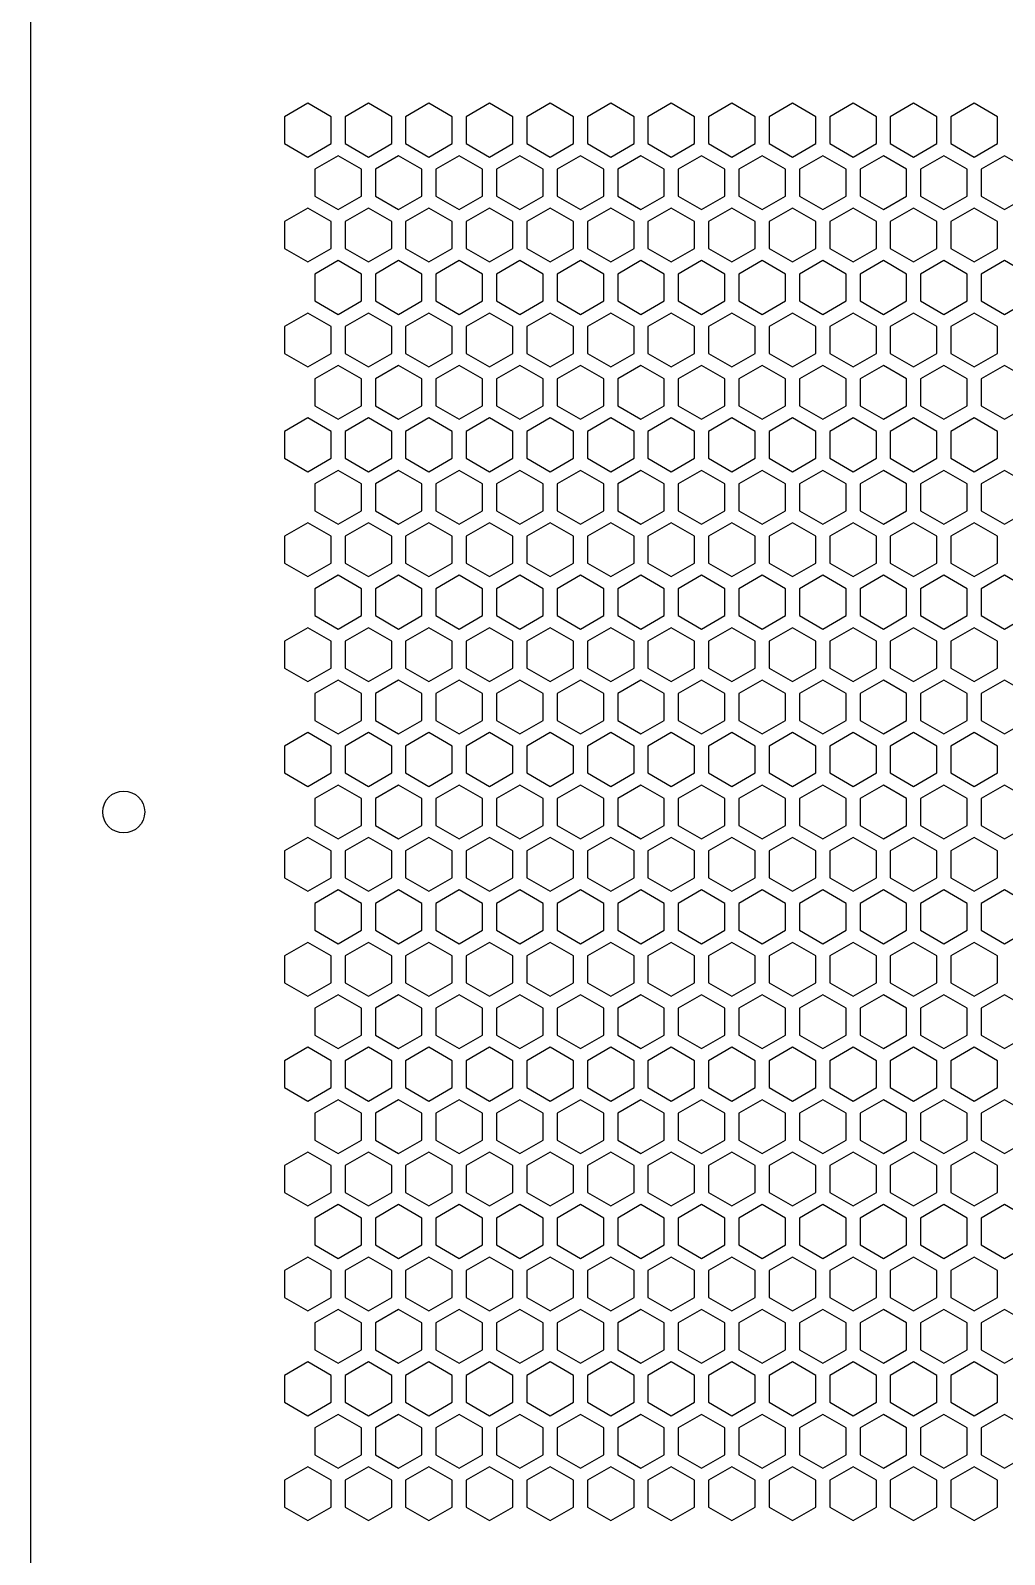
# Model space of a CAD drawing. Header units: millimetres. Extents: x 0 to 430, y 0 to 500.
# Drawn here: x 0 to 104.5, y 170.3 to 333.9 of the extents above; entities that cross this region are included whole.
import ezdxf

# ---------------------------------------------------------------- set-up
doc = ezdxf.new("R2010")
doc.units = ezdxf.units.MM
doc.layers.add('CUT', color=1, linetype='CONTINUOUS')

msp = doc.modelspace()

# ---------------------------------------------------------------- linework, layer by layer
at = {"layer": 'CUT'}
msp.add_line((0, 500), (0, 0), dxfattribs=at)
for points in [[(32.25, 324.6225), (29.75, 326.0659), (27.25, 324.6225), (27.25, 321.7358), (29.75, 320.2924), (32.25, 321.7358)], [(38.75, 324.6225), (36.25, 326.0659), (33.75, 324.6225), (33.75, 321.7358), (36.25, 320.2924), (38.75, 321.7358)], [(45.25, 324.6225), (42.75, 326.0659), (40.25, 324.6225), (40.25, 321.7358), (42.75, 320.2924), (45.25, 321.7358)], [(51.75, 324.6225), (49.25, 326.0659), (46.75, 324.6225), (46.75, 321.7358), (49.25, 320.2924), (51.75, 321.7358)], [(58.25, 324.6225), (55.75, 326.0659), (53.25, 324.6225), (53.25, 321.7358), (55.75, 320.2924), (58.25, 321.7358)], [(64.75, 324.6225), (62.25, 326.0659), (59.75, 324.6225), (59.75, 321.7358), (62.25, 320.2924), (64.75, 321.7358)], [(71.25, 324.6225), (68.75, 326.0659), (66.25, 324.6225), (66.25, 321.7358), (68.75, 320.2924), (71.25, 321.7358)], [(77.75, 324.6225), (75.25, 326.0659), (72.75, 324.6225), (72.75, 321.7358), (75.25, 320.2924), (77.75, 321.7358)], [(84.25, 324.6225), (81.75, 326.0659), (79.25, 324.6225), (79.25, 321.7358), (81.75, 320.2924), (84.25, 321.7358)], [(90.75, 324.6225), (88.25, 326.0659), (85.75, 324.6225), (85.75, 321.7358), (88.25, 320.2924), (90.75, 321.7358)], [(97.25, 324.6225), (94.75, 326.0659), (92.25, 324.6225), (92.25, 321.7358), (94.75, 320.2924), (97.25, 321.7358)], [(103.75, 324.6225), (101.25, 326.0659), (98.75, 324.6225), (98.75, 321.7358), (101.25, 320.2924), (103.75, 321.7358)], [(35.5, 318.9934), (33, 320.4367), (30.5, 318.9934), (30.5, 316.1066), (33, 314.6632), (35.5, 316.1066)], [(42, 318.9934), (39.5, 320.4367), (37, 318.9934), (37, 316.1066), (39.5, 314.6632), (42, 316.1066)], [(48.5, 318.9934), (46, 320.4367), (43.5, 318.9934), (43.5, 316.1066), (46, 314.6632), (48.5, 316.1066)], [(55, 318.9934), (52.5, 320.4367), (50, 318.9934), (50, 316.1066), (52.5, 314.6632), (55, 316.1066)], [(61.5, 318.9934), (59, 320.4367), (56.5, 318.9934), (56.5, 316.1066), (59, 314.6632), (61.5, 316.1066)], [(68, 318.9934), (65.5, 320.4367), (63, 318.9934), (63, 316.1066), (65.5, 314.6632), (68, 316.1066)], [(74.5, 318.9934), (72, 320.4367), (69.5, 318.9934), (69.5, 316.1066), (72, 314.6632), (74.5, 316.1066)], [(81, 318.9934), (78.5, 320.4367), (76, 318.9934), (76, 316.1066), (78.5, 314.6632), (81, 316.1066)], [(87.5, 318.9934), (85, 320.4367), (82.5, 318.9934), (82.5, 316.1066), (85, 314.6632), (87.5, 316.1066)], [(94, 318.9934), (91.5, 320.4367), (89, 318.9934), (89, 316.1066), (91.5, 314.6632), (94, 316.1066)], [(100.5, 318.9934), (98, 320.4367), (95.5, 318.9934), (95.5, 316.1066), (98, 314.6632), (100.5, 316.1066)], [(107, 318.9934), (104.5, 320.4367), (102, 318.9934), (102, 316.1066), (104.5, 314.6632), (107, 316.1066)], [(32.25, 313.3642), (29.75, 314.8076), (27.25, 313.3642), (27.25, 310.4774), (29.75, 309.0341), (32.25, 310.4774)], [(38.75, 313.3642), (36.25, 314.8076), (33.75, 313.3642), (33.75, 310.4774), (36.25, 309.0341), (38.75, 310.4774)], [(45.25, 313.3642), (42.75, 314.8076), (40.25, 313.3642), (40.25, 310.4774), (42.75, 309.0341), (45.25, 310.4774)], [(51.75, 313.3642), (49.25, 314.8076), (46.75, 313.3642), (46.75, 310.4774), (49.25, 309.0341), (51.75, 310.4774)], [(58.25, 313.3642), (55.75, 314.8076), (53.25, 313.3642), (53.25, 310.4774), (55.75, 309.0341), (58.25, 310.4774)], [(64.75, 313.3642), (62.25, 314.8076), (59.75, 313.3642), (59.75, 310.4774), (62.25, 309.0341), (64.75, 310.4774)], [(71.25, 313.3642), (68.75, 314.8076), (66.25, 313.3642), (66.25, 310.4774), (68.75, 309.0341), (71.25, 310.4774)], [(77.75, 313.3642), (75.25, 314.8076), (72.75, 313.3642), (72.75, 310.4774), (75.25, 309.0341), (77.75, 310.4774)], [(84.25, 313.3642), (81.75, 314.8076), (79.25, 313.3642), (79.25, 310.4774), (81.75, 309.0341), (84.25, 310.4774)], [(90.75, 313.3642), (88.25, 314.8076), (85.75, 313.3642), (85.75, 310.4774), (88.25, 309.0341), (90.75, 310.4774)], [(97.25, 313.3642), (94.75, 314.8076), (92.25, 313.3642), (92.25, 310.4774), (94.75, 309.0341), (97.25, 310.4774)], [(103.75, 313.3642), (101.25, 314.8076), (98.75, 313.3642), (98.75, 310.4774), (101.25, 309.0341), (103.75, 310.4774)], [(35.5, 307.735), (33, 309.1784), (30.5, 307.735), (30.5, 304.8483), (33, 303.4049), (35.5, 304.8483)], [(42, 307.735), (39.5, 309.1784), (37, 307.735), (37, 304.8483), (39.5, 303.4049), (42, 304.8483)], [(48.5, 307.735), (46, 309.1784), (43.5, 307.735), (43.5, 304.8483), (46, 303.4049), (48.5, 304.8483)], [(55, 307.735), (52.5, 309.1784), (50, 307.735), (50, 304.8483), (52.5, 303.4049), (55, 304.8483)], [(61.5, 307.735), (59, 309.1784), (56.5, 307.735), (56.5, 304.8483), (59, 303.4049), (61.5, 304.8483)], [(68, 307.735), (65.5, 309.1784), (63, 307.735), (63, 304.8483), (65.5, 303.4049), (68, 304.8483)], [(74.5, 307.735), (72, 309.1784), (69.5, 307.735), (69.5, 304.8483), (72, 303.4049), (74.5, 304.8483)], [(81, 307.735), (78.5, 309.1784), (76, 307.735), (76, 304.8483), (78.5, 303.4049), (81, 304.8483)], [(87.5, 307.735), (85, 309.1784), (82.5, 307.735), (82.5, 304.8483), (85, 303.4049), (87.5, 304.8483)], [(94, 307.735), (91.5, 309.1784), (89, 307.735), (89, 304.8483), (91.5, 303.4049), (94, 304.8483)], [(100.5, 307.735), (98, 309.1784), (95.5, 307.735), (95.5, 304.8483), (98, 303.4049), (100.5, 304.8483)], [(107, 307.735), (104.5, 309.1784), (102, 307.735), (102, 304.8483), (104.5, 303.4049), (107, 304.8483)], [(32.25, 302.1059), (29.75, 303.5492), (27.25, 302.1059), (27.25, 299.2191), (29.75, 297.7757), (32.25, 299.2191)], [(38.75, 302.1059), (36.25, 303.5492), (33.75, 302.1059), (33.75, 299.2191), (36.25, 297.7757), (38.75, 299.2191)], [(45.25, 302.1059), (42.75, 303.5492), (40.25, 302.1059), (40.25, 299.2191), (42.75, 297.7757), (45.25, 299.2191)], [(51.75, 302.1059), (49.25, 303.5492), (46.75, 302.1059), (46.75, 299.2191), (49.25, 297.7757), (51.75, 299.2191)], [(58.25, 302.1059), (55.75, 303.5492), (53.25, 302.1059), (53.25, 299.2191), (55.75, 297.7757), (58.25, 299.2191)], [(64.75, 302.1059), (62.25, 303.5492), (59.75, 302.1059), (59.75, 299.2191), (62.25, 297.7757), (64.75, 299.2191)], [(71.25, 302.1059), (68.75, 303.5492), (66.25, 302.1059), (66.25, 299.2191), (68.75, 297.7757), (71.25, 299.2191)], [(77.75, 302.1059), (75.25, 303.5492), (72.75, 302.1059), (72.75, 299.2191), (75.25, 297.7757), (77.75, 299.2191)], [(84.25, 302.1059), (81.75, 303.5492), (79.25, 302.1059), (79.25, 299.2191), (81.75, 297.7757), (84.25, 299.2191)], [(90.75, 302.1059), (88.25, 303.5492), (85.75, 302.1059), (85.75, 299.2191), (88.25, 297.7757), (90.75, 299.2191)], [(97.25, 302.1059), (94.75, 303.5492), (92.25, 302.1059), (92.25, 299.2191), (94.75, 297.7757), (97.25, 299.2191)], [(103.75, 302.1059), (101.25, 303.5492), (98.75, 302.1059), (98.75, 299.2191), (101.25, 297.7757), (103.75, 299.2191)], [(35.5, 296.4767), (33, 297.9201), (30.5, 296.4767), (30.5, 293.5899), (33, 292.1466), (35.5, 293.5899)], [(42, 296.4767), (39.5, 297.9201), (37, 296.4767), (37, 293.5899), (39.5, 292.1466), (42, 293.5899)], [(48.5, 296.4767), (46, 297.9201), (43.5, 296.4767), (43.5, 293.5899), (46, 292.1466), (48.5, 293.5899)], [(55, 296.4767), (52.5, 297.9201), (50, 296.4767), (50, 293.5899), (52.5, 292.1466), (55, 293.5899)], [(61.5, 296.4767), (59, 297.9201), (56.5, 296.4767), (56.5, 293.5899), (59, 292.1466), (61.5, 293.5899)], [(68, 296.4767), (65.5, 297.9201), (63, 296.4767), (63, 293.5899), (65.5, 292.1466), (68, 293.5899)], [(74.5, 296.4767), (72, 297.9201), (69.5, 296.4767), (69.5, 293.5899), (72, 292.1466), (74.5, 293.5899)], [(81, 296.4767), (78.5, 297.9201), (76, 296.4767), (76, 293.5899), (78.5, 292.1466), (81, 293.5899)], [(87.5, 296.4767), (85, 297.9201), (82.5, 296.4767), (82.5, 293.5899), (85, 292.1466), (87.5, 293.5899)], [(94, 296.4767), (91.5, 297.9201), (89, 296.4767), (89, 293.5899), (91.5, 292.1466), (94, 293.5899)], [(100.5, 296.4767), (98, 297.9201), (95.5, 296.4767), (95.5, 293.5899), (98, 292.1466), (100.5, 293.5899)], [(107, 296.4767), (104.5, 297.9201), (102, 296.4767), (102, 293.5899), (104.5, 292.1466), (107, 293.5899)], [(32.25, 290.8475), (29.75, 292.2909), (27.25, 290.8475), (27.25, 287.9608), (29.75, 286.5174), (32.25, 287.9608)], [(38.75, 290.8475), (36.25, 292.2909), (33.75, 290.8475), (33.75, 287.9608), (36.25, 286.5174), (38.75, 287.9608)], [(45.25, 290.8475), (42.75, 292.2909), (40.25, 290.8475), (40.25, 287.9608), (42.75, 286.5174), (45.25, 287.9608)], [(51.75, 290.8475), (49.25, 292.2909), (46.75, 290.8475), (46.75, 287.9608), (49.25, 286.5174), (51.75, 287.9608)], [(58.25, 290.8475), (55.75, 292.2909), (53.25, 290.8475), (53.25, 287.9608), (55.75, 286.5174), (58.25, 287.9608)], [(64.75, 290.8475), (62.25, 292.2909), (59.75, 290.8475), (59.75, 287.9608), (62.25, 286.5174), (64.75, 287.9608)], [(71.25, 290.8475), (68.75, 292.2909), (66.25, 290.8475), (66.25, 287.9608), (68.75, 286.5174), (71.25, 287.9608)], [(77.75, 290.8475), (75.25, 292.2909), (72.75, 290.8475), (72.75, 287.9608), (75.25, 286.5174), (77.75, 287.9608)], [(84.25, 290.8475), (81.75, 292.2909), (79.25, 290.8475), (79.25, 287.9608), (81.75, 286.5174), (84.25, 287.9608)], [(90.75, 290.8475), (88.25, 292.2909), (85.75, 290.8475), (85.75, 287.9608), (88.25, 286.5174), (90.75, 287.9608)], [(97.25, 290.8475), (94.75, 292.2909), (92.25, 290.8475), (92.25, 287.9608), (94.75, 286.5174), (97.25, 287.9608)], [(103.75, 290.8475), (101.25, 292.2909), (98.75, 290.8475), (98.75, 287.9608), (101.25, 286.5174), (103.75, 287.9608)], [(35.5, 285.2184), (33, 286.6617), (30.5, 285.2184), (30.5, 282.3316), (33, 280.8882), (35.5, 282.3316)], [(42, 285.2184), (39.5, 286.6617), (37, 285.2184), (37, 282.3316), (39.5, 280.8882), (42, 282.3316)], [(48.5, 285.2184), (46, 286.6617), (43.5, 285.2184), (43.5, 282.3316), (46, 280.8882), (48.5, 282.3316)], [(55, 285.2184), (52.5, 286.6617), (50, 285.2184), (50, 282.3316), (52.5, 280.8882), (55, 282.3316)], [(61.5, 285.2184), (59, 286.6617), (56.5, 285.2184), (56.5, 282.3316), (59, 280.8882), (61.5, 282.3316)], [(68, 285.2184), (65.5, 286.6617), (63, 285.2184), (63, 282.3316), (65.5, 280.8882), (68, 282.3316)], [(74.5, 285.2184), (72, 286.6617), (69.5, 285.2184), (69.5, 282.3316), (72, 280.8882), (74.5, 282.3316)], [(81, 285.2184), (78.5, 286.6617), (76, 285.2184), (76, 282.3316), (78.5, 280.8882), (81, 282.3316)], [(87.5, 285.2184), (85, 286.6617), (82.5, 285.2184), (82.5, 282.3316), (85, 280.8882), (87.5, 282.3316)], [(94, 285.2184), (91.5, 286.6617), (89, 285.2184), (89, 282.3316), (91.5, 280.8882), (94, 282.3316)], [(100.5, 285.2184), (98, 286.6617), (95.5, 285.2184), (95.5, 282.3316), (98, 280.8882), (100.5, 282.3316)], [(107, 285.2184), (104.5, 286.6617), (102, 285.2184), (102, 282.3316), (104.5, 280.8882), (107, 282.3316)], [(32.25, 279.5892), (29.75, 281.0326), (27.25, 279.5892), (27.25, 276.7024), (29.75, 275.2591), (32.25, 276.7024)], [(38.75, 279.5892), (36.25, 281.0326), (33.75, 279.5892), (33.75, 276.7024), (36.25, 275.2591), (38.75, 276.7024)], [(45.25, 279.5892), (42.75, 281.0326), (40.25, 279.5892), (40.25, 276.7024), (42.75, 275.2591), (45.25, 276.7024)], [(51.75, 279.5892), (49.25, 281.0326), (46.75, 279.5892), (46.75, 276.7024), (49.25, 275.2591), (51.75, 276.7024)], [(58.25, 279.5892), (55.75, 281.0326), (53.25, 279.5892), (53.25, 276.7024), (55.75, 275.2591), (58.25, 276.7024)], [(64.75, 279.5892), (62.25, 281.0326), (59.75, 279.5892), (59.75, 276.7024), (62.25, 275.2591), (64.75, 276.7024)], [(71.25, 279.5892), (68.75, 281.0326), (66.25, 279.5892), (66.25, 276.7024), (68.75, 275.2591), (71.25, 276.7024)], [(77.75, 279.5892), (75.25, 281.0326), (72.75, 279.5892), (72.75, 276.7024), (75.25, 275.2591), (77.75, 276.7024)], [(84.25, 279.5892), (81.75, 281.0326), (79.25, 279.5892), (79.25, 276.7024), (81.75, 275.2591), (84.25, 276.7024)], [(90.75, 279.5892), (88.25, 281.0326), (85.75, 279.5892), (85.75, 276.7024), (88.25, 275.2591), (90.75, 276.7024)], [(97.25, 279.5892), (94.75, 281.0326), (92.25, 279.5892), (92.25, 276.7024), (94.75, 275.2591), (97.25, 276.7024)], [(103.75, 279.5892), (101.25, 281.0326), (98.75, 279.5892), (98.75, 276.7024), (101.25, 275.2591), (103.75, 276.7024)], [(35.5, 273.96), (33, 275.4034), (30.5, 273.96), (30.5, 271.0733), (33, 269.6299), (35.5, 271.0733)], [(42, 273.96), (39.5, 275.4034), (37, 273.96), (37, 271.0733), (39.5, 269.6299), (42, 271.0733)], [(48.5, 273.96), (46, 275.4034), (43.5, 273.96), (43.5, 271.0733), (46, 269.6299), (48.5, 271.0733)], [(55, 273.96), (52.5, 275.4034), (50, 273.96), (50, 271.0733), (52.5, 269.6299), (55, 271.0733)], [(61.5, 273.96), (59, 275.4034), (56.5, 273.96), (56.5, 271.0733), (59, 269.6299), (61.5, 271.0733)], [(68, 273.96), (65.5, 275.4034), (63, 273.96), (63, 271.0733), (65.5, 269.6299), (68, 271.0733)], [(74.5, 273.96), (72, 275.4034), (69.5, 273.96), (69.5, 271.0733), (72, 269.6299), (74.5, 271.0733)], [(81, 273.96), (78.5, 275.4034), (76, 273.96), (76, 271.0733), (78.5, 269.6299), (81, 271.0733)], [(87.5, 273.96), (85, 275.4034), (82.5, 273.96), (82.5, 271.0733), (85, 269.6299), (87.5, 271.0733)], [(94, 273.96), (91.5, 275.4034), (89, 273.96), (89, 271.0733), (91.5, 269.6299), (94, 271.0733)], [(100.5, 273.96), (98, 275.4034), (95.5, 273.96), (95.5, 271.0733), (98, 269.6299), (100.5, 271.0733)], [(107, 273.96), (104.5, 275.4034), (102, 273.96), (102, 271.0733), (104.5, 269.6299), (107, 271.0733)], [(32.25, 268.3309), (29.75, 269.7742), (27.25, 268.3309), (27.25, 265.4441), (29.75, 264.0007), (32.25, 265.4441)], [(38.75, 268.3309), (36.25, 269.7742), (33.75, 268.3309), (33.75, 265.4441), (36.25, 264.0007), (38.75, 265.4441)], [(45.25, 268.3309), (42.75, 269.7742), (40.25, 268.3309), (40.25, 265.4441), (42.75, 264.0007), (45.25, 265.4441)], [(51.75, 268.3309), (49.25, 269.7742), (46.75, 268.3309), (46.75, 265.4441), (49.25, 264.0007), (51.75, 265.4441)], [(58.25, 268.3309), (55.75, 269.7742), (53.25, 268.3309), (53.25, 265.4441), (55.75, 264.0007), (58.25, 265.4441)], [(64.75, 268.3309), (62.25, 269.7742), (59.75, 268.3309), (59.75, 265.4441), (62.25, 264.0007), (64.75, 265.4441)], [(71.25, 268.3309), (68.75, 269.7742), (66.25, 268.3309), (66.25, 265.4441), (68.75, 264.0007), (71.25, 265.4441)], [(77.75, 268.3309), (75.25, 269.7742), (72.75, 268.3309), (72.75, 265.4441), (75.25, 264.0007), (77.75, 265.4441)], [(84.25, 268.3309), (81.75, 269.7742), (79.25, 268.3309), (79.25, 265.4441), (81.75, 264.0007), (84.25, 265.4441)], [(90.75, 268.3309), (88.25, 269.7742), (85.75, 268.3309), (85.75, 265.4441), (88.25, 264.0007), (90.75, 265.4441)], [(97.25, 268.3309), (94.75, 269.7742), (92.25, 268.3309), (92.25, 265.4441), (94.75, 264.0007), (97.25, 265.4441)], [(103.75, 268.3309), (101.25, 269.7742), (98.75, 268.3309), (98.75, 265.4441), (101.25, 264.0007), (103.75, 265.4441)], [(35.5, 262.7017), (33, 264.1451), (30.5, 262.7017), (30.5, 259.815), (33, 258.3716), (35.5, 259.815)], [(42, 262.7017), (39.5, 264.1451), (37, 262.7017), (37, 259.815), (39.5, 258.3716), (42, 259.815)], [(48.5, 262.7017), (46, 264.1451), (43.5, 262.7017), (43.5, 259.815), (46, 258.3716), (48.5, 259.815)], [(55, 262.7017), (52.5, 264.1451), (50, 262.7017), (50, 259.815), (52.5, 258.3716), (55, 259.815)], [(61.5, 262.7017), (59, 264.1451), (56.5, 262.7017), (56.5, 259.815), (59, 258.3716), (61.5, 259.815)], [(68, 262.7017), (65.5, 264.1451), (63, 262.7017), (63, 259.815), (65.5, 258.3716), (68, 259.815)], [(74.5, 262.7017), (72, 264.1451), (69.5, 262.7017), (69.5, 259.815), (72, 258.3716), (74.5, 259.815)], [(81, 262.7017), (78.5, 264.1451), (76, 262.7017), (76, 259.815), (78.5, 258.3716), (81, 259.815)], [(87.5, 262.7017), (85, 264.1451), (82.5, 262.7017), (82.5, 259.815), (85, 258.3716), (87.5, 259.815)], [(94, 262.7017), (91.5, 264.1451), (89, 262.7017), (89, 259.815), (91.5, 258.3716), (94, 259.815)], [(100.5, 262.7017), (98, 264.1451), (95.5, 262.7017), (95.5, 259.815), (98, 258.3716), (100.5, 259.815)], [(107, 262.7017), (104.5, 264.1451), (102, 262.7017), (102, 259.815), (104.5, 258.3716), (107, 259.815)], [(32.25, 257.0725), (29.75, 258.5159), (27.25, 257.0725), (27.25, 254.1858), (29.75, 252.7424), (32.25, 254.1858)], [(38.75, 257.0725), (36.25, 258.5159), (33.75, 257.0725), (33.75, 254.1858), (36.25, 252.7424), (38.75, 254.1858)], [(45.25, 257.0725), (42.75, 258.5159), (40.25, 257.0725), (40.25, 254.1858), (42.75, 252.7424), (45.25, 254.1858)], [(51.75, 257.0725), (49.25, 258.5159), (46.75, 257.0725), (46.75, 254.1858), (49.25, 252.7424), (51.75, 254.1858)], [(58.25, 257.0725), (55.75, 258.5159), (53.25, 257.0725), (53.25, 254.1858), (55.75, 252.7424), (58.25, 254.1858)], [(64.75, 257.0725), (62.25, 258.5159), (59.75, 257.0725), (59.75, 254.1858), (62.25, 252.7424), (64.75, 254.1858)], [(71.25, 257.0725), (68.75, 258.5159), (66.25, 257.0725), (66.25, 254.1858), (68.75, 252.7424), (71.25, 254.1858)], [(77.75, 257.0725), (75.25, 258.5159), (72.75, 257.0725), (72.75, 254.1858), (75.25, 252.7424), (77.75, 254.1858)], [(84.25, 257.0725), (81.75, 258.5159), (79.25, 257.0725), (79.25, 254.1858), (81.75, 252.7424), (84.25, 254.1858)], [(90.75, 257.0725), (88.25, 258.5159), (85.75, 257.0725), (85.75, 254.1858), (88.25, 252.7424), (90.75, 254.1858)], [(97.25, 257.0725), (94.75, 258.5159), (92.25, 257.0725), (92.25, 254.1858), (94.75, 252.7424), (97.25, 254.1858)], [(103.75, 257.0725), (101.25, 258.5159), (98.75, 257.0725), (98.75, 254.1858), (101.25, 252.7424), (103.75, 254.1858)], [(35.5, 251.4434), (33, 252.8868), (30.5, 251.4434), (30.5, 248.5566), (33, 247.1132), (35.5, 248.5566)], [(42, 251.4434), (39.5, 252.8868), (37, 251.4434), (37, 248.5566), (39.5, 247.1132), (42, 248.5566)], [(48.5, 251.4434), (46, 252.8868), (43.5, 251.4434), (43.5, 248.5566), (46, 247.1132), (48.5, 248.5566)], [(55, 251.4434), (52.5, 252.8868), (50, 251.4434), (50, 248.5566), (52.5, 247.1132), (55, 248.5566)], [(61.5, 251.4434), (59, 252.8868), (56.5, 251.4434), (56.5, 248.5566), (59, 247.1132), (61.5, 248.5566)], [(68, 251.4434), (65.5, 252.8868), (63, 251.4434), (63, 248.5566), (65.5, 247.1132), (68, 248.5566)], [(74.5, 251.4434), (72, 252.8868), (69.5, 251.4434), (69.5, 248.5566), (72, 247.1132), (74.5, 248.5566)], [(81, 251.4434), (78.5, 252.8868), (76, 251.4434), (76, 248.5566), (78.5, 247.1132), (81, 248.5566)], [(87.5, 251.4434), (85, 252.8868), (82.5, 251.4434), (82.5, 248.5566), (85, 247.1132), (87.5, 248.5566)], [(94, 251.4434), (91.5, 252.8868), (89, 251.4434), (89, 248.5566), (91.5, 247.1132), (94, 248.5566)], [(100.5, 251.4434), (98, 252.8868), (95.5, 251.4434), (95.5, 248.5566), (98, 247.1132), (100.5, 248.5566)], [(107, 251.4434), (104.5, 252.8868), (102, 251.4434), (102, 248.5566), (104.5, 247.1132), (107, 248.5566)], [(32.25, 245.8142), (29.75, 247.2576), (27.25, 245.8142), (27.25, 242.9275), (29.75, 241.4841), (32.25, 242.9275)], [(38.75, 245.8142), (36.25, 247.2576), (33.75, 245.8142), (33.75, 242.9275), (36.25, 241.4841), (38.75, 242.9275)], [(45.25, 245.8142), (42.75, 247.2576), (40.25, 245.8142), (40.25, 242.9275), (42.75, 241.4841), (45.25, 242.9275)], [(51.75, 245.8142), (49.25, 247.2576), (46.75, 245.8142), (46.75, 242.9275), (49.25, 241.4841), (51.75, 242.9275)], [(58.25, 245.8142), (55.75, 247.2576), (53.25, 245.8142), (53.25, 242.9275), (55.75, 241.4841), (58.25, 242.9275)], [(64.75, 245.8142), (62.25, 247.2576), (59.75, 245.8142), (59.75, 242.9275), (62.25, 241.4841), (64.75, 242.9275)], [(71.25, 245.8142), (68.75, 247.2576), (66.25, 245.8142), (66.25, 242.9275), (68.75, 241.4841), (71.25, 242.9275)], [(77.75, 245.8142), (75.25, 247.2576), (72.75, 245.8142), (72.75, 242.9275), (75.25, 241.4841), (77.75, 242.9275)], [(84.25, 245.8142), (81.75, 247.2576), (79.25, 245.8142), (79.25, 242.9275), (81.75, 241.4841), (84.25, 242.9275)], [(90.75, 245.8142), (88.25, 247.2576), (85.75, 245.8142), (85.75, 242.9275), (88.25, 241.4841), (90.75, 242.9275)], [(97.25, 245.8142), (94.75, 247.2576), (92.25, 245.8142), (92.25, 242.9275), (94.75, 241.4841), (97.25, 242.9275)], [(103.75, 245.8142), (101.25, 247.2576), (98.75, 245.8142), (98.75, 242.9275), (101.25, 241.4841), (103.75, 242.9275)], [(35.5, 240.185), (33, 241.6284), (30.5, 240.185), (30.5, 237.2983), (33, 235.8549), (35.5, 237.2983)], [(42, 240.185), (39.5, 241.6284), (37, 240.185), (37, 237.2983), (39.5, 235.8549), (42, 237.2983)], [(48.5, 240.185), (46, 241.6284), (43.5, 240.185), (43.5, 237.2983), (46, 235.8549), (48.5, 237.2983)], [(55, 240.185), (52.5, 241.6284), (50, 240.185), (50, 237.2983), (52.5, 235.8549), (55, 237.2983)], [(61.5, 240.185), (59, 241.6284), (56.5, 240.185), (56.5, 237.2983), (59, 235.8549), (61.5, 237.2983)], [(68, 240.185), (65.5, 241.6284), (63, 240.185), (63, 237.2983), (65.5, 235.8549), (68, 237.2983)], [(74.5, 240.185), (72, 241.6284), (69.5, 240.185), (69.5, 237.2983), (72, 235.8549), (74.5, 237.2983)], [(81, 240.185), (78.5, 241.6284), (76, 240.185), (76, 237.2983), (78.5, 235.8549), (81, 237.2983)], [(87.5, 240.185), (85, 241.6284), (82.5, 240.185), (82.5, 237.2983), (85, 235.8549), (87.5, 237.2983)], [(94, 240.185), (91.5, 241.6284), (89, 240.185), (89, 237.2983), (91.5, 235.8549), (94, 237.2983)], [(100.5, 240.185), (98, 241.6284), (95.5, 240.185), (95.5, 237.2983), (98, 235.8549), (100.5, 237.2983)], [(107, 240.185), (104.5, 241.6284), (102, 240.185), (102, 237.2983), (104.5, 235.8549), (107, 237.2983)], [(32.25, 234.5559), (29.75, 235.9993), (27.25, 234.5559), (27.25, 231.6691), (29.75, 230.2258), (32.25, 231.6691)], [(38.75, 234.5559), (36.25, 235.9993), (33.75, 234.5559), (33.75, 231.6691), (36.25, 230.2258), (38.75, 231.6691)], [(45.25, 234.5559), (42.75, 235.9993), (40.25, 234.5559), (40.25, 231.6691), (42.75, 230.2258), (45.25, 231.6691)], [(51.75, 234.5559), (49.25, 235.9993), (46.75, 234.5559), (46.75, 231.6691), (49.25, 230.2258), (51.75, 231.6691)], [(58.25, 234.5559), (55.75, 235.9993), (53.25, 234.5559), (53.25, 231.6691), (55.75, 230.2258), (58.25, 231.6691)], [(64.75, 234.5559), (62.25, 235.9993), (59.75, 234.5559), (59.75, 231.6691), (62.25, 230.2258), (64.75, 231.6691)], [(71.25, 234.5559), (68.75, 235.9993), (66.25, 234.5559), (66.25, 231.6691), (68.75, 230.2258), (71.25, 231.6691)], [(77.75, 234.5559), (75.25, 235.9993), (72.75, 234.5559), (72.75, 231.6691), (75.25, 230.2258), (77.75, 231.6691)], [(84.25, 234.5559), (81.75, 235.9993), (79.25, 234.5559), (79.25, 231.6691), (81.75, 230.2258), (84.25, 231.6691)], [(90.75, 234.5559), (88.25, 235.9993), (85.75, 234.5559), (85.75, 231.6691), (88.25, 230.2258), (90.75, 231.6691)], [(97.25, 234.5559), (94.75, 235.9993), (92.25, 234.5559), (92.25, 231.6691), (94.75, 230.2258), (97.25, 231.6691)], [(103.75, 234.5559), (101.25, 235.9993), (98.75, 234.5559), (98.75, 231.6691), (101.25, 230.2258), (103.75, 231.6691)], [(35.5, 228.9267), (33, 230.3701), (30.5, 228.9267), (30.5, 226.04), (33, 224.5966), (35.5, 226.04)], [(42, 228.9267), (39.5, 230.3701), (37, 228.9267), (37, 226.04), (39.5, 224.5966), (42, 226.04)], [(48.5, 228.9267), (46, 230.3701), (43.5, 228.9267), (43.5, 226.04), (46, 224.5966), (48.5, 226.04)], [(55, 228.9267), (52.5, 230.3701), (50, 228.9267), (50, 226.04), (52.5, 224.5966), (55, 226.04)], [(61.5, 228.9267), (59, 230.3701), (56.5, 228.9267), (56.5, 226.04), (59, 224.5966), (61.5, 226.04)], [(68, 228.9267), (65.5, 230.3701), (63, 228.9267), (63, 226.04), (65.5, 224.5966), (68, 226.04)], [(74.5, 228.9267), (72, 230.3701), (69.5, 228.9267), (69.5, 226.04), (72, 224.5966), (74.5, 226.04)], [(81, 228.9267), (78.5, 230.3701), (76, 228.9267), (76, 226.04), (78.5, 224.5966), (81, 226.04)], [(87.5, 228.9267), (85, 230.3701), (82.5, 228.9267), (82.5, 226.04), (85, 224.5966), (87.5, 226.04)], [(94, 228.9267), (91.5, 230.3701), (89, 228.9267), (89, 226.04), (91.5, 224.5966), (94, 226.04)], [(100.5, 228.9267), (98, 230.3701), (95.5, 228.9267), (95.5, 226.04), (98, 224.5966), (100.5, 226.04)], [(107, 228.9267), (104.5, 230.3701), (102, 228.9267), (102, 226.04), (104.5, 224.5966), (107, 226.04)], [(32.25, 223.2976), (29.75, 224.7409), (27.25, 223.2976), (27.25, 220.4108), (29.75, 218.9674), (32.25, 220.4108)], [(38.75, 223.2976), (36.25, 224.7409), (33.75, 223.2976), (33.75, 220.4108), (36.25, 218.9674), (38.75, 220.4108)], [(45.25, 223.2976), (42.75, 224.7409), (40.25, 223.2976), (40.25, 220.4108), (42.75, 218.9674), (45.25, 220.4108)], [(51.75, 223.2976), (49.25, 224.7409), (46.75, 223.2976), (46.75, 220.4108), (49.25, 218.9674), (51.75, 220.4108)], [(58.25, 223.2976), (55.75, 224.7409), (53.25, 223.2976), (53.25, 220.4108), (55.75, 218.9674), (58.25, 220.4108)], [(64.75, 223.2976), (62.25, 224.7409), (59.75, 223.2976), (59.75, 220.4108), (62.25, 218.9674), (64.75, 220.4108)], [(71.25, 223.2976), (68.75, 224.7409), (66.25, 223.2976), (66.25, 220.4108), (68.75, 218.9674), (71.25, 220.4108)], [(77.75, 223.2976), (75.25, 224.7409), (72.75, 223.2976), (72.75, 220.4108), (75.25, 218.9674), (77.75, 220.4108)], [(84.25, 223.2976), (81.75, 224.7409), (79.25, 223.2976), (79.25, 220.4108), (81.75, 218.9674), (84.25, 220.4108)], [(90.75, 223.2976), (88.25, 224.7409), (85.75, 223.2976), (85.75, 220.4108), (88.25, 218.9674), (90.75, 220.4108)], [(97.25, 223.2976), (94.75, 224.7409), (92.25, 223.2976), (92.25, 220.4108), (94.75, 218.9674), (97.25, 220.4108)], [(103.75, 223.2976), (101.25, 224.7409), (98.75, 223.2976), (98.75, 220.4108), (101.25, 218.9674), (103.75, 220.4108)], [(35.5, 217.6684), (33, 219.1118), (30.5, 217.6684), (30.5, 214.7816), (33, 213.3383), (35.5, 214.7816)], [(42, 217.6684), (39.5, 219.1118), (37, 217.6684), (37, 214.7816), (39.5, 213.3383), (42, 214.7816)], [(48.5, 217.6684), (46, 219.1118), (43.5, 217.6684), (43.5, 214.7816), (46, 213.3383), (48.5, 214.7816)], [(55, 217.6684), (52.5, 219.1118), (50, 217.6684), (50, 214.7816), (52.5, 213.3383), (55, 214.7816)], [(61.5, 217.6684), (59, 219.1118), (56.5, 217.6684), (56.5, 214.7816), (59, 213.3383), (61.5, 214.7816)], [(68, 217.6684), (65.5, 219.1118), (63, 217.6684), (63, 214.7816), (65.5, 213.3383), (68, 214.7816)], [(74.5, 217.6684), (72, 219.1118), (69.5, 217.6684), (69.5, 214.7816), (72, 213.3383), (74.5, 214.7816)], [(81, 217.6684), (78.5, 219.1118), (76, 217.6684), (76, 214.7816), (78.5, 213.3383), (81, 214.7816)], [(87.5, 217.6684), (85, 219.1118), (82.5, 217.6684), (82.5, 214.7816), (85, 213.3383), (87.5, 214.7816)], [(94, 217.6684), (91.5, 219.1118), (89, 217.6684), (89, 214.7816), (91.5, 213.3383), (94, 214.7816)], [(100.5, 217.6684), (98, 219.1118), (95.5, 217.6684), (95.5, 214.7816), (98, 213.3383), (100.5, 214.7816)], [(107, 217.6684), (104.5, 219.1118), (102, 217.6684), (102, 214.7816), (104.5, 213.3383), (107, 214.7816)], [(32.25, 212.0392), (29.75, 213.4826), (27.25, 212.0392), (27.25, 209.1525), (29.75, 207.7091), (32.25, 209.1525)], [(38.75, 212.0392), (36.25, 213.4826), (33.75, 212.0392), (33.75, 209.1525), (36.25, 207.7091), (38.75, 209.1525)], [(45.25, 212.0392), (42.75, 213.4826), (40.25, 212.0392), (40.25, 209.1525), (42.75, 207.7091), (45.25, 209.1525)], [(51.75, 212.0392), (49.25, 213.4826), (46.75, 212.0392), (46.75, 209.1525), (49.25, 207.7091), (51.75, 209.1525)], [(58.25, 212.0392), (55.75, 213.4826), (53.25, 212.0392), (53.25, 209.1525), (55.75, 207.7091), (58.25, 209.1525)], [(64.75, 212.0392), (62.25, 213.4826), (59.75, 212.0392), (59.75, 209.1525), (62.25, 207.7091), (64.75, 209.1525)], [(71.25, 212.0392), (68.75, 213.4826), (66.25, 212.0392), (66.25, 209.1525), (68.75, 207.7091), (71.25, 209.1525)], [(77.75, 212.0392), (75.25, 213.4826), (72.75, 212.0392), (72.75, 209.1525), (75.25, 207.7091), (77.75, 209.1525)], [(84.25, 212.0392), (81.75, 213.4826), (79.25, 212.0392), (79.25, 209.1525), (81.75, 207.7091), (84.25, 209.1525)], [(90.75, 212.0392), (88.25, 213.4826), (85.75, 212.0392), (85.75, 209.1525), (88.25, 207.7091), (90.75, 209.1525)], [(97.25, 212.0392), (94.75, 213.4826), (92.25, 212.0392), (92.25, 209.1525), (94.75, 207.7091), (97.25, 209.1525)], [(103.75, 212.0392), (101.25, 213.4826), (98.75, 212.0392), (98.75, 209.1525), (101.25, 207.7091), (103.75, 209.1525)], [(35.5, 206.4101), (33, 207.8534), (30.5, 206.4101), (30.5, 203.5233), (33, 202.0799), (35.5, 203.5233)], [(42, 206.4101), (39.5, 207.8534), (37, 206.4101), (37, 203.5233), (39.5, 202.0799), (42, 203.5233)], [(48.5, 206.4101), (46, 207.8534), (43.5, 206.4101), (43.5, 203.5233), (46, 202.0799), (48.5, 203.5233)], [(55, 206.4101), (52.5, 207.8534), (50, 206.4101), (50, 203.5233), (52.5, 202.0799), (55, 203.5233)], [(61.5, 206.4101), (59, 207.8534), (56.5, 206.4101), (56.5, 203.5233), (59, 202.0799), (61.5, 203.5233)], [(68, 206.4101), (65.5, 207.8534), (63, 206.4101), (63, 203.5233), (65.5, 202.0799), (68, 203.5233)], [(74.5, 206.4101), (72, 207.8534), (69.5, 206.4101), (69.5, 203.5233), (72, 202.0799), (74.5, 203.5233)], [(81, 206.4101), (78.5, 207.8534), (76, 206.4101), (76, 203.5233), (78.5, 202.0799), (81, 203.5233)], [(87.5, 206.4101), (85, 207.8534), (82.5, 206.4101), (82.5, 203.5233), (85, 202.0799), (87.5, 203.5233)], [(94, 206.4101), (91.5, 207.8534), (89, 206.4101), (89, 203.5233), (91.5, 202.0799), (94, 203.5233)], [(100.5, 206.4101), (98, 207.8534), (95.5, 206.4101), (95.5, 203.5233), (98, 202.0799), (100.5, 203.5233)], [(107, 206.4101), (104.5, 207.8534), (102, 206.4101), (102, 203.5233), (104.5, 202.0799), (107, 203.5233)], [(32.25, 200.7809), (29.75, 202.2243), (27.25, 200.7809), (27.25, 197.8941), (29.75, 196.4508), (32.25, 197.8941)], [(38.75, 200.7809), (36.25, 202.2243), (33.75, 200.7809), (33.75, 197.8941), (36.25, 196.4508), (38.75, 197.8941)], [(45.25, 200.7809), (42.75, 202.2243), (40.25, 200.7809), (40.25, 197.8941), (42.75, 196.4508), (45.25, 197.8941)], [(51.75, 200.7809), (49.25, 202.2243), (46.75, 200.7809), (46.75, 197.8941), (49.25, 196.4508), (51.75, 197.8941)], [(58.25, 200.7809), (55.75, 202.2243), (53.25, 200.7809), (53.25, 197.8941), (55.75, 196.4508), (58.25, 197.8941)], [(64.75, 200.7809), (62.25, 202.2243), (59.75, 200.7809), (59.75, 197.8941), (62.25, 196.4508), (64.75, 197.8941)], [(71.25, 200.7809), (68.75, 202.2243), (66.25, 200.7809), (66.25, 197.8941), (68.75, 196.4508), (71.25, 197.8941)], [(77.75, 200.7809), (75.25, 202.2243), (72.75, 200.7809), (72.75, 197.8941), (75.25, 196.4508), (77.75, 197.8941)], [(84.25, 200.7809), (81.75, 202.2243), (79.25, 200.7809), (79.25, 197.8941), (81.75, 196.4508), (84.25, 197.8941)], [(90.75, 200.7809), (88.25, 202.2243), (85.75, 200.7809), (85.75, 197.8941), (88.25, 196.4508), (90.75, 197.8941)], [(97.25, 200.7809), (94.75, 202.2243), (92.25, 200.7809), (92.25, 197.8941), (94.75, 196.4508), (97.25, 197.8941)], [(103.75, 200.7809), (101.25, 202.2243), (98.75, 200.7809), (98.75, 197.8941), (101.25, 196.4508), (103.75, 197.8941)], [(35.5, 195.1517), (33, 196.5951), (30.5, 195.1517), (30.5, 192.265), (33, 190.8216), (35.5, 192.265)], [(42, 195.1517), (39.5, 196.5951), (37, 195.1517), (37, 192.265), (39.5, 190.8216), (42, 192.265)], [(48.5, 195.1517), (46, 196.5951), (43.5, 195.1517), (43.5, 192.265), (46, 190.8216), (48.5, 192.265)], [(55, 195.1517), (52.5, 196.5951), (50, 195.1517), (50, 192.265), (52.5, 190.8216), (55, 192.265)], [(61.5, 195.1517), (59, 196.5951), (56.5, 195.1517), (56.5, 192.265), (59, 190.8216), (61.5, 192.265)], [(68, 195.1517), (65.5, 196.5951), (63, 195.1517), (63, 192.265), (65.5, 190.8216), (68, 192.265)], [(74.5, 195.1517), (72, 196.5951), (69.5, 195.1517), (69.5, 192.265), (72, 190.8216), (74.5, 192.265)], [(81, 195.1517), (78.5, 196.5951), (76, 195.1517), (76, 192.265), (78.5, 190.8216), (81, 192.265)], [(87.5, 195.1517), (85, 196.5951), (82.5, 195.1517), (82.5, 192.265), (85, 190.8216), (87.5, 192.265)], [(94, 195.1517), (91.5, 196.5951), (89, 195.1517), (89, 192.265), (91.5, 190.8216), (94, 192.265)], [(100.5, 195.1517), (98, 196.5951), (95.5, 195.1517), (95.5, 192.265), (98, 190.8216), (100.5, 192.265)], [(107, 195.1517), (104.5, 196.5951), (102, 195.1517), (102, 192.265), (104.5, 190.8216), (107, 192.265)], [(32.25, 189.5226), (29.75, 190.9659), (27.25, 189.5226), (27.25, 186.6358), (29.75, 185.1924), (32.25, 186.6358)], [(38.75, 189.5226), (36.25, 190.9659), (33.75, 189.5226), (33.75, 186.6358), (36.25, 185.1924), (38.75, 186.6358)], [(45.25, 189.5226), (42.75, 190.9659), (40.25, 189.5226), (40.25, 186.6358), (42.75, 185.1924), (45.25, 186.6358)], [(51.75, 189.5226), (49.25, 190.9659), (46.75, 189.5226), (46.75, 186.6358), (49.25, 185.1924), (51.75, 186.6358)], [(58.25, 189.5226), (55.75, 190.9659), (53.25, 189.5226), (53.25, 186.6358), (55.75, 185.1924), (58.25, 186.6358)], [(64.75, 189.5226), (62.25, 190.9659), (59.75, 189.5226), (59.75, 186.6358), (62.25, 185.1924), (64.75, 186.6358)], [(71.25, 189.5226), (68.75, 190.9659), (66.25, 189.5226), (66.25, 186.6358), (68.75, 185.1924), (71.25, 186.6358)], [(77.75, 189.5226), (75.25, 190.9659), (72.75, 189.5226), (72.75, 186.6358), (75.25, 185.1924), (77.75, 186.6358)], [(84.25, 189.5226), (81.75, 190.9659), (79.25, 189.5226), (79.25, 186.6358), (81.75, 185.1924), (84.25, 186.6358)], [(90.75, 189.5226), (88.25, 190.9659), (85.75, 189.5226), (85.75, 186.6358), (88.25, 185.1924), (90.75, 186.6358)], [(97.25, 189.5226), (94.75, 190.9659), (92.25, 189.5226), (92.25, 186.6358), (94.75, 185.1924), (97.25, 186.6358)], [(103.75, 189.5226), (101.25, 190.9659), (98.75, 189.5226), (98.75, 186.6358), (101.25, 185.1924), (103.75, 186.6358)], [(35.5, 183.8934), (33, 185.3368), (30.5, 183.8934), (30.5, 181.0066), (33, 179.5633), (35.5, 181.0066)], [(42, 183.8934), (39.5, 185.3368), (37, 183.8934), (37, 181.0066), (39.5, 179.5633), (42, 181.0066)], [(48.5, 183.8934), (46, 185.3368), (43.5, 183.8934), (43.5, 181.0066), (46, 179.5633), (48.5, 181.0066)], [(55, 183.8934), (52.5, 185.3368), (50, 183.8934), (50, 181.0066), (52.5, 179.5633), (55, 181.0066)], [(61.5, 183.8934), (59, 185.3368), (56.5, 183.8934), (56.5, 181.0066), (59, 179.5633), (61.5, 181.0066)], [(68, 183.8934), (65.5, 185.3368), (63, 183.8934), (63, 181.0066), (65.5, 179.5633), (68, 181.0066)], [(74.5, 183.8934), (72, 185.3368), (69.5, 183.8934), (69.5, 181.0066), (72, 179.5633), (74.5, 181.0066)], [(81, 183.8934), (78.5, 185.3368), (76, 183.8934), (76, 181.0066), (78.5, 179.5633), (81, 181.0066)], [(87.5, 183.8934), (85, 185.3368), (82.5, 183.8934), (82.5, 181.0066), (85, 179.5633), (87.5, 181.0066)], [(94, 183.8934), (91.5, 185.3368), (89, 183.8934), (89, 181.0066), (91.5, 179.5633), (94, 181.0066)], [(100.5, 183.8934), (98, 185.3368), (95.5, 183.8934), (95.5, 181.0066), (98, 179.5633), (100.5, 181.0066)], [(107, 183.8934), (104.5, 185.3368), (102, 183.8934), (102, 181.0066), (104.5, 179.5633), (107, 181.0066)], [(32.25, 178.2642), (29.75, 179.7076), (27.25, 178.2642), (27.25, 175.3775), (29.75, 173.9341), (32.25, 175.3775)], [(38.75, 178.2642), (36.25, 179.7076), (33.75, 178.2642), (33.75, 175.3775), (36.25, 173.9341), (38.75, 175.3775)], [(45.25, 178.2642), (42.75, 179.7076), (40.25, 178.2642), (40.25, 175.3775), (42.75, 173.9341), (45.25, 175.3775)], [(51.75, 178.2642), (49.25, 179.7076), (46.75, 178.2642), (46.75, 175.3775), (49.25, 173.9341), (51.75, 175.3775)], [(58.25, 178.2642), (55.75, 179.7076), (53.25, 178.2642), (53.25, 175.3775), (55.75, 173.9341), (58.25, 175.3775)], [(64.75, 178.2642), (62.25, 179.7076), (59.75, 178.2642), (59.75, 175.3775), (62.25, 173.9341), (64.75, 175.3775)], [(71.25, 178.2642), (68.75, 179.7076), (66.25, 178.2642), (66.25, 175.3775), (68.75, 173.9341), (71.25, 175.3775)], [(77.75, 178.2642), (75.25, 179.7076), (72.75, 178.2642), (72.75, 175.3775), (75.25, 173.9341), (77.75, 175.3775)], [(84.25, 178.2642), (81.75, 179.7076), (79.25, 178.2642), (79.25, 175.3775), (81.75, 173.9341), (84.25, 175.3775)], [(90.75, 178.2642), (88.25, 179.7076), (85.75, 178.2642), (85.75, 175.3775), (88.25, 173.9341), (90.75, 175.3775)], [(97.25, 178.2642), (94.75, 179.7076), (92.25, 178.2642), (92.25, 175.3775), (94.75, 173.9341), (97.25, 175.3775)], [(103.75, 178.2642), (101.25, 179.7076), (98.75, 178.2642), (98.75, 175.3775), (101.25, 173.9341), (103.75, 175.3775)]]:
    msp.add_lwpolyline(points, close=True, dxfattribs=at)
msp.add_circle((10, 250), 2.25, dxfattribs=at)

doc.saveas('drawing.dxf')
